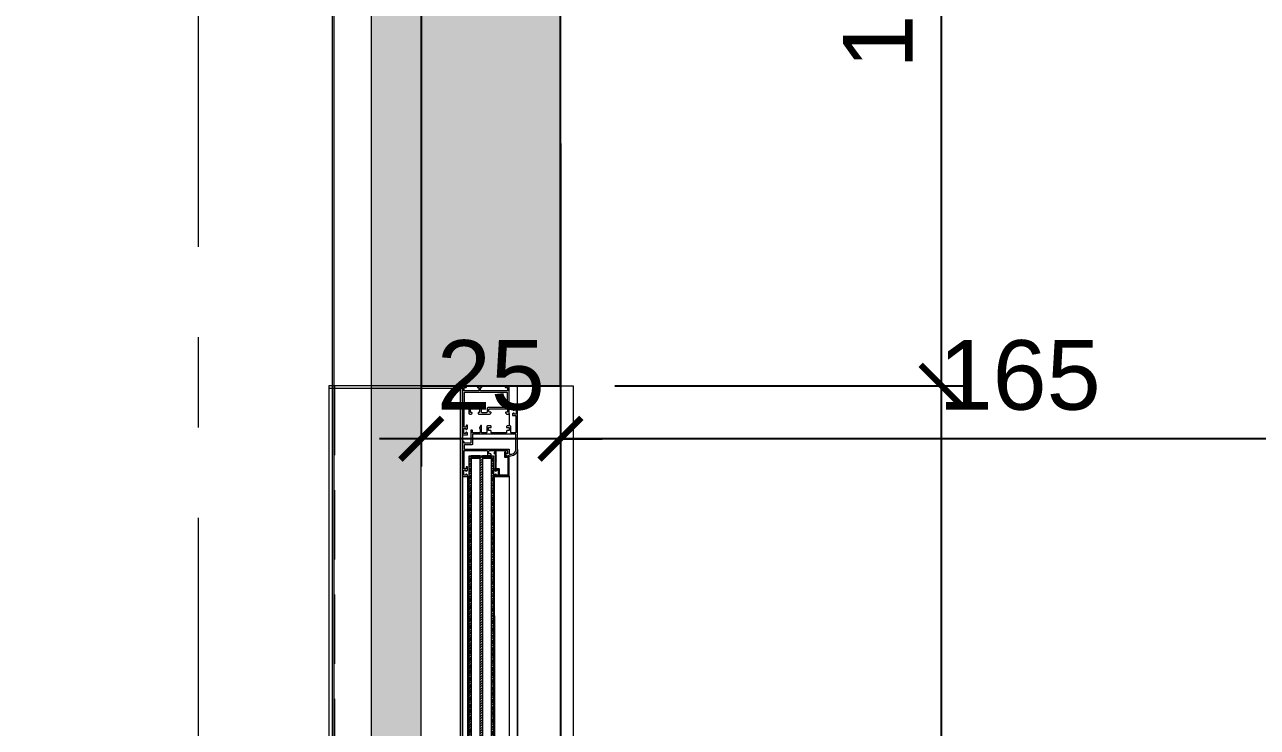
# Model space of a CAD drawing. Header units: centimetres. Extents: x 111832 to 117233, y -55119 to -48329.
# Drawn here: x 113893.1 to 114114.6, y -52628.7 to -52502.5 of the extents above; entities that cross this region are included whole.
import ezdxf

# ---------------------------------------------------------------- set-up
doc = ezdxf.new("R2010")
doc.units = ezdxf.units.CM
doc.header["$LTSCALE"] = 50
doc.header["$MEASUREMENT"] = 0
for name, pattern in [('AXES', [2, 1.25, -0.25, 0.25, -0.25]), ('CACHE', [0.375, 0.25, -0.125]), ('CONTINU', [0])]:
    doc.linetypes.add(name, pattern=pattern)
doc.layers.get('0').update_dxf_attribs({"color": 8})
for name, color, linetype in [('AXES', 10, 'AXES'), ('BETON COUPE', 3, 'CONTINU'), ('BETON TRAME', 252, 'Continuous'), ('COTE 50ème', 1, 'Continuous')]:
    doc.layers.add(name, color=color, linetype=linetype)
for name, color, linetype, lineweight in [('CONSOLE ISOL.', 214, 'Continuous', 15), ('ISOLATION', 252, 'Continuous', 0), ('MACONNERIE COUPE', 7, 'Continuous', 30), ('WD_Corner', 154, 'Continuous', 5), ('WINDOWS', 21, 'Continuous', 5)]:
    doc.layers.add(name, color=color, linetype=linetype, lineweight=lineweight)
doc.styles.add('RS_TXT_50', font='arial.ttf', dxfattribs={"height": 12.5})
doc.dimstyles.new('RS_50CM_LINEAIRE', dxfattribs={"dimscale": 5, "dimtxt": 12.5, "dimasz": 1.5, "dimexe": 1, "dimexo": 2.5, "dimgap": 1, "dimtad": 1, "dimdec": 1, "dimrnd": 0.5, "dimdsep": 46, "dimtxsty": 'RS_TXT_50', "dimblk1": 'ARCHTICK', "dimblk2": 'ARCHTICK', "dimsah": 1, "dimcen": 2.5, "dimdle": 1, "dimclrt": 4, "dimadec": 0, "dimazin": 2, "dimtfac": 1, "dimtdec": 1, "dimtix": 1, "dimtmove": 2, "dimatfit": 3, "dimfxl": 1, "dimtolj": 1, "dimtzin": 0, "dimarcsym": 0})

# ---------------------------------------------------------------- blocks, each defined once
blk = doc.blocks.new('A$C7560ca7f')
at = {"layer": 'AXES', "lineweight": 5, "ltscale": 1.3}
blk.add_line((-30, -4150), (-30, -1058.41), dxfattribs=at)
blk = doc.blocks.new('DRITARE POS 2')
at = {"layer": 'WINDOWS'}
h = blk.add_hatch(dxfattribs=at)
h.set_pattern_fill('ANSI31', color=140, scale=2.5, angle=450)
h.set_pattern_definition([(135, (-46708.9128, -43852.52553), (-0.2209708691, -0.2209708691), [])])
h.paths.add_polyline_path([(-8.71, -100.09), (-8.71, -167.42), (-8.31, -167.42), (-8.31, -100.09)])
h.paths.add_polyline_path([(-6.71, -100.09), (-6.71, -167.42), (-6.31, -167.42), (-6.31, -100.09)])
h.paths.add_polyline_path([(-4.71, -100.09), (-4.71, -167.42), (-4.31, -167.42), (-4.31, -100.09)])
at = {"layer": 'WINDOWS', "transparency": 33554559}
h = blk.add_hatch(dxfattribs=at)
h.set_pattern_fill('ANSI31', color=140, angle=450)
h.set_pattern_definition([(135, (-46708.90849, -43869.52553), (-0.08838834765, -0.08838834765), [])])
h.paths.add_polyline_path([(-6.71, -167.42), (-8.31, -167.42), (-8.31, -167.02), (-6.71, -167.02)])
h.paths.add_polyline_path([(-4.71, -167.42), (-6.31, -167.42), (-6.31, -167.02), (-4.71, -167.02)])
h.paths.add_polyline_path([(-6.71, -100.49), (-8.31, -100.49), (-8.31, -100.09), (-6.71, -100.09)])
h.paths.add_polyline_path([(-4.71, -100.49), (-6.31, -100.49), (-6.31, -100.09), (-4.71, -100.09)])
h = blk.add_hatch(dxfattribs=at)
h.set_pattern_fill('ANSI31', color=256, angle=450)
h.set_pattern_definition([(135, (-46708.71279, -43862.46996), (-0.08838834765, -0.08838834765), [])])
h.paths.add_polyline_path([(-1.72, -167.05, -0.414214), (-1.81, -167.14), (-2.28, -167.14, 0.414214), (-2.37, -167.23), (-2.37, -167.97, 1.835735), (-2.15, -167.82), (-2.15, -167.36), (-1.74, -167.36), (-1.5, -167.42), (-1.5, -163.74, 0.414214), (-1.55, -163.69), (-4.06, -163.69, 0.414214), (-4.12, -163.74), (-4.12, -163.95, 0.250765), (-4.09, -163.99), (-3.92, -164.12, 0.599022), (-3.84, -164.08), (-3.84, -163.95), (-3.46, -163.95), (-3.46, -164.81), (-3.84, -164.81), (-3.84, -164.67, 0.649779), (-3.93, -164.63), (-4.1, -164.76, 0.212283), (-4.12, -164.81), (-4.12, -165.01, 0.414214), (-4.06, -165.07), (-4.02, -165.07), (-4.02, -167.81), (-4.15, -167.81, 0.603122), (-4.23, -167.96), (-3.99, -168.31, 0.737396), (-3.82, -168.26), (-3.82, -165.07), (-3.31, -165.07, 0.414214), (-3.22, -164.97), (-3.22, -163.91), (-1.81, -163.91, -0.414214), (-1.72, -164)])
at = {"layer": 'WINDOWS', "color": 165, "linetype": 'CACHE'}
blk.add_line((-32.9, -180), (-32.9, 0), dxfattribs=at)
at = {"layer": 'WINDOWS'}
for p, q in [((-0.01, -168.52), (0, -98.92)), ((-9.89, -163.72), (-9.89, -103.78)), ((-9, -163.74), (-9, -103.78)), ((-4.11, -103.78), (-4.12, -163.74)), ((-1.5, -163.74), (-1.49, -103.78)), ((-9.9, -171.27), (-9.9, -169.89)), ((-1.5, -175.01), (-1.5, -172.75))]:
    blk.add_line(p, q, dxfattribs=at)
at = {"layer": 'WINDOWS', "color": 165}
for points in [[(-9.9, 0), (-9.9, -180), (-33.9, -180), (-33.9, 0)], [(-10.3, -179.6), (-10.3, -0.4), (-9.9, 0), (-9.9, -180)], [(0, 0), (0, -180), (10, -180), (10, 0)], [(-9.9, -180), (-33.9, -180), (-33.9, -179.6), (-10.3, -179.6)]]:
    blk.add_lwpolyline(points, close=True, dxfattribs=at)
at = {"layer": 'WINDOWS'}
for points in [[(-9.9, -180), (-9.9, 0), (0, 0), (0, -180)], [(-1.78, -178.73), (-1.83, -178.79), (-9.56, -178.79), (-9.62, -178.73), (-9.62, -176.19), (-9.56, -176.14), (-6.63, -176.14), (-6.54, -176.04), (-6.54, -175.3), (-6.44, -175.2), (-5.51, -175.2), (-5.42, -175.3), (-5.42, -176.04), (-5.32, -176.14), (-1.83, -176.14), (-1.78, -176.19)]]:
    blk.add_lwpolyline(points, close=True, dxfattribs=at)
at = {"layer": 'WINDOWS', "color": 140}
for points in [[(-8.71, -100.09), (-8.71, -167.42), (-8.31, -167.42), (-8.31, -100.09)], [(-6.71, -100.09), (-6.71, -167.42), (-6.31, -167.42), (-6.31, -100.09)], [(-4.71, -100.09), (-4.71, -167.42), (-4.31, -167.42), (-4.31, -100.09)], [(-6.71, -167.42), (-8.31, -167.42), (-8.31, -167.02), (-6.71, -167.02)], [(-4.71, -167.42), (-6.31, -167.42), (-6.31, -167.02), (-4.71, -167.02)]]:
    blk.add_lwpolyline(points, close=True, dxfattribs=at)
at = {"layer": 'WINDOWS'}
for points in [[(0, -175.99, -0.414214), (-0.06, -176.04), (-0.84, -176.04, -0.414214), (-0.9, -175.99), (-0.9, -175.78, -0.250765), (-0.88, -175.73), (-0.71, -175.6, -0.599022), (-0.62, -175.65), (-0.62, -175.74, 0.414214), (-0.56, -175.8), (-0.3, -175.8, 0.414214), (-0.25, -175.74), (-0.25, -174.96, 0.414214), (-0.3, -174.9), (-0.56, -174.9, 0.414214), (-0.62, -174.96), (-0.62, -175.05, -0.599022), (-0.71, -175.1), (-0.88, -174.97, -0.250765), (-0.9, -174.92), (-0.9, -174.72, -0.414214), (-0.84, -174.66), (-0.34, -174.66, 0.414214), (-0.28, -174.61), (-0.28, -171.66, 0.414214), (-0.38, -171.56), (-1.12, -171.56, 0.414214), (-1.22, -171.66), (-1.22, -172.68, -0.414214), (-1.31, -172.78), (-1.87, -172.78, -0.414214), (-1.96, -172.68), (-1.96, -172.55, -0.414214), (-1.91, -172.5), (-1.55, -172.5, 0.414214), (-1.5, -172.44), (-1.5, -171.99, 0.414214), (-1.55, -171.94), (-1.91, -171.94, -0.414214), (-1.96, -171.88), (-1.96, -171.62, 0.414214), (-2.02, -171.56), (-4.71, -171.56, 0.414214), (-4.76, -171.62), (-4.76, -171.88, -0.414214), (-4.82, -171.94), (-5.17, -171.94, 0.414214), (-5.23, -171.99), (-5.23, -172.44, 0.414214), (-5.17, -172.5), (-4.82, -172.5, -0.414214), (-4.76, -172.55), (-4.76, -172.68, -0.414214), (-4.86, -172.78), (-5.42, -172.78, -0.414214), (-5.51, -172.68), (-5.51, -171.66, 0.414214), (-5.6, -171.56), (-6.39, -171.56, 0.414214), (-6.48, -171.66), (-6.48, -172.78, -0.809546), (-6.66, -172.81), (-6.85, -172.39, -0.543142), (-6.8, -172.31, 0.414214), (-6.74, -172.25), (-6.74, -171.66, 0.414214), (-6.84, -171.56), (-8.07, -171.56, 0.414214), (-8.12, -171.62), (-8.12, -171.97, -0.414214), (-8.18, -172.03), (-8.35, -172.03, -0.414214), (-8.4, -171.97), (-8.4, -169.75, 0.414214), (-8.5, -169.66), (-9.56, -169.66, 0.414214), (-9.62, -169.71), (-9.62, -169.92, -0.414214), (-9.67, -169.98), (-9.84, -169.98, -0.414214), (-9.9, -169.92), (-9.9, -163.74, -0.414214), (-9.84, -163.69), (-9.06, -163.69, -0.414214), (-9, -163.74), (-9, -163.95, -0.250765), (-9.03, -163.99), (-9.19, -164.12, -0.599022), (-9.28, -164.08), (-9.28, -163.98, 0.414214), (-9.34, -163.93), (-9.6, -163.93, 0.414214), (-9.65, -163.98), (-9.65, -164.77, 0.414214), (-9.6, -164.82), (-9.34, -164.82, 0.414214), (-9.28, -164.77), (-9.28, -164.67, -0.599022), (-9.19, -164.63), (-9.03, -164.76, -0.250765), (-9, -164.81), (-9, -165.38, -0.414214), (-9.06, -165.44), (-9.15, -165.44, -0.414214), (-9.21, -165.38), (-9.21, -165.12, 0.414214), (-9.26, -165.07), (-9.56, -165.07, 0.414214), (-9.62, -165.12), (-9.62, -168.3, 0.414214), (-9.56, -168.35), (-5.47, -168.35, 0.414214), (-5.42, -168.3), (-5.42, -167.47, -0.414214), (-5.36, -167.42), (-4.97, -167.42, -0.198912), (-4.93, -167.44), (-4.78, -167.59, -0.198912), (-4.76, -167.63), (-4.76, -167.7, -0.414214), (-4.82, -167.75), (-5.04, -167.75, 0.414214), (-5.14, -167.85), (-5.14, -168.26, 0.414214), (-5.04, -168.35), (-1.87, -168.35, 0.414214), (-1.78, -168.26), (-1.78, -167.85, 0.414214), (-1.87, -167.75), (-2.09, -167.75, -0.414214), (-2.15, -167.7), (-2.15, -167.63, -0.198912), (-2.13, -167.59), (-1.98, -167.44, -0.198912), (-1.94, -167.42), (-1.22, -167.42, -0.414214), (0, -168.63)], [(-1.74, -167.36), (-2.09, -167.36, 0.414214), (-2.15, -167.42), (-2.15, -167.79, 0.247394), (-2.13, -167.84, -1.657435), (-2.37, -167.97), (-2.37, -167.23, -0.414214), (-2.28, -167.14), (-1.81, -167.14, 0.414214), (-1.72, -167.05), (-1.72, -164, 0.414214), (-1.81, -163.91), (-3.16, -163.91, 0.414214), (-3.22, -163.97), (-3.22, -164.97, -0.414214), (-3.31, -165.07), (-3.76, -165.07, 0.414214), (-3.82, -165.12), (-3.82, -168.26, -0.737396), (-3.99, -168.31), (-4.23, -167.96, -0.603122), (-4.15, -167.81), (-4.08, -167.81, 0.414214), (-4.02, -167.75), (-4.02, -165.07), (-4.06, -165.07, -0.414214), (-4.12, -165.01), (-4.12, -164.81, -0.250765), (-4.09, -164.76), (-3.92, -164.63, -0.599022), (-3.84, -164.67), (-3.84, -164.75, 0.414214), (-3.78, -164.81), (-3.52, -164.81, 0.414214), (-3.46, -164.75), (-3.46, -164, 0.414214), (-3.52, -163.95), (-3.78, -163.95, 0.414214), (-3.84, -164), (-3.84, -164.08, -0.599022), (-3.92, -164.12), (-4.09, -163.99, -0.250765), (-4.12, -163.95), (-4.12, -163.74, -0.414214), (-4.06, -163.69), (-1.55, -163.69, -0.414214), (-1.5, -163.74), (-1.5, -167.36), (-1.5, -167.42), (-1.74, -167.42)], [(-1.5, -167.79, -0.414214), (-1.4, -167.7), (-1.18, -167.7), (-1.18, -167.7, -0.414214), (-0.28, -168.63), (-0.28, -171.23, -0.414214), (-0.34, -171.28), (-8.07, -171.28, -0.414214), (-8.12, -171.23), (-8.12, -169.47, 0.414214), (-8.22, -169.38), (-9.52, -169.38, -0.414214), (-9.62, -169.29), (-9.62, -168.73, -0.414214), (-9.52, -168.63), (-1.59, -168.63, 0.414214), (-1.5, -168.54)], [(-7.08, -175), (-7.02, -174.94, -0.198912), (-6.98, -174.92), (-4.97, -174.92, -0.198912), (-4.93, -174.94), (-4.78, -175.09, -0.198912), (-4.76, -175.13), (-4.76, -175.2, -0.414214), (-4.82, -175.26), (-5.01, -175.26, 0.340481), (-5.14, -175.35), (-5.14, -175.76, 0.414214), (-5.04, -175.86), (-1.87, -175.86, 0.414214), (-1.78, -175.76), (-1.78, -175.35, 0.414214), (-1.87, -175.26), (-2.09, -175.26, -0.414214), (-2.15, -175.2), (-2.15, -175.13, -0.198912), (-2.13, -175.09), (-1.98, -174.94, -0.198912), (-1.94, -174.92), (-1.55, -174.92, -0.414214), (-1.5, -174.98), (-1.5, -179.94, -0.414214), (-1.55, -180), (-2.13, -180, -0.322823), (-2.19, -179.96), (-2.24, -179.79, -0.511918), (-2.19, -179.72), (-1.87, -179.72, 0.414214), (-1.78, -179.63), (-1.78, -179.16, 0.414214), (-1.87, -179.07), (-6.57, -179.07, 0.414214), (-6.67, -179.16), (-6.67, -179.63, 0.414214), (-6.57, -179.72), (-6.44, -179.72, -0.511918), (-6.39, -179.79), (-6.45, -179.96, -0.322823), (-6.5, -180), (-7.12, -180, -0.322823), (-7.17, -179.96), (-7.23, -179.79, -0.511918), (-7.17, -179.72), (-7.04, -179.72, 0.414214), (-6.95, -179.63), (-6.95, -179.16, 0.414214), (-7.04, -179.07), (-9.52, -179.07, 0.414214), (-9.62, -179.16), (-9.62, -179.63, 0.414214), (-9.52, -179.72), (-9.21, -179.72, -0.511918), (-9.15, -179.79), (-9.21, -179.96, -0.322823), (-9.26, -180), (-9.84, -180, -0.414214), (-9.9, -179.94), (-9.9, -171.25, -0.414214), (-9.84, -171.19), (-9.06, -171.19, -0.414214), (-9, -171.25), (-9, -171.49, -0.250765), (-9.03, -171.53), (-9.19, -171.65, -0.599022), (-9.28, -171.6), (-9.28, -171.49, 0.414214), (-9.34, -171.43), (-9.6, -171.43, 0.414214), (-9.65, -171.49), (-9.65, -172.27, 0.414214), (-9.6, -172.33), (-9.34, -172.33, 0.414214), (-9.28, -172.27), (-9.28, -172.2, -0.599022), (-9.19, -172.15), (-9.03, -172.26, -0.250765), (-9, -172.31), (-9, -172.84, -1), (-9.21, -172.84), (-9.21, -172.63, 0.414214), (-9.26, -172.57), (-9.56, -172.57, 0.414214), (-9.62, -172.63), (-9.62, -175.8, 0.414214), (-9.56, -175.86), (-8.83, -175.86, 0.414214), (-8.74, -175.76), (-8.74, -175.11, -0.414214), (-8.55, -174.92), (-8.3, -174.92, -0.198912), (-8.26, -174.94), (-8.2, -175, -0.198912), (-8.18, -175.04), (-8.18, -175.15, -0.414214), (-8.24, -175.2), (-8.4, -175.2, 0.414214), (-8.46, -175.26), (-8.46, -175.76, 0.414214), (-8.37, -175.86), (-6.91, -175.86, 0.414214), (-6.82, -175.76), (-6.82, -175.26, 0.414214), (-6.87, -175.2), (-7.04, -175.2, -0.414214), (-7.1, -175.15), (-7.1, -175.04, -0.198912)]]:
    blk.add_lwpolyline(points, format="xyb", close=True, dxfattribs=at)
blk = doc.blocks.new('_ArchTick')
at = {"color": 0, "linetype": 'ByBlock', "const_width": 0.15}
blk.add_lwpolyline([(-0.5, -0.5), (0.5, 0.5)], dxfattribs=at)
blk = doc.blocks.new('*D992')
at = {"layer": 'COTE 50ème', "color": 0, "lineweight": -2, "ltscale": 0.5, "transparency": 16777216}
for p, q in [((114057.85, -52752.36), (114057.85, -52562.36)), ((113999.17, -52567.36), (114062.85, -52567.36)), ((113996.99, -52747.36), (114062.85, -52747.36))]:
    blk.add_line(p, q, dxfattribs=at)
at = {"layer": 'Defpoints', "color": 0, "ltscale": 0.5, "transparency": 16777216}
for p in [(113986.67, -52567.36), (114057.85, -52567.36), (113984.49, -52747.36)]:
    blk.add_point(p, dxfattribs=at)
at = {"layer": 'COTE 50ème', "color": 0, "lineweight": -2, "ltscale": 0.5, "transparency": 16777216, "xscale": 7.5, "yscale": 7.5, "zscale": 7.5}
for p, rotation in [((114057.85, -52567.36), 90), ((114057.85, -52747.36), 270)]:
    blk.add_blockref('_ArchTick', p, dxfattribs=dict(at, rotation=rotation))
at = {"layer": 'COTE 50ème', "color": 4, "ltscale": 0.5, "transparency": 16777216, "insert": (114046.47, -52657.36), "char_height": 12.5, "attachment_point": 5, "rotation": 90, "style": 'RS_TXT_50'}
blk.add_mtext('\\A1;180', dxfattribs=at)
blk = doc.blocks.new('*D993')
at = {"layer": 'COTE 50ème', "color": 0, "lineweight": -2, "ltscale": 0.5, "transparency": 16777216}
for p, q in [((114057.85, -52572.36), (114057.85, -52419.25)), ((113999.16, -52424.25), (114062.85, -52424.25)), ((113999.17, -52567.36), (114062.85, -52567.36))]:
    blk.add_line(p, q, dxfattribs=at)
at = {"layer": 'Defpoints', "color": 0, "ltscale": 0.5, "transparency": 16777216}
for p in [(113986.66, -52424.25), (114057.85, -52424.25), (113986.67, -52567.36)]:
    blk.add_point(p, dxfattribs=at)
at = {"layer": 'COTE 50ème', "color": 0, "lineweight": -2, "ltscale": 0.5, "transparency": 16777216, "xscale": 7.5, "yscale": 7.5, "zscale": 7.5}
for p, rotation in [((114057.85, -52424.25), 90), ((114057.85, -52567.36), 270)]:
    blk.add_blockref('_ArchTick', p, dxfattribs=dict(at, rotation=rotation))
at = {"layer": 'COTE 50ème', "color": 4, "ltscale": 0.5, "transparency": 16777216, "insert": (114046.47, -52495.81), "char_height": 12.5, "attachment_point": 5, "rotation": 90, "style": 'RS_TXT_50'}
blk.add_mtext('\\A1;143', dxfattribs=at)
blk = doc.blocks.new('*D1177')
at = {"layer": 'COTE 50ème', "color": 0, "lineweight": -2, "ltscale": 0.5, "transparency": 16777216}
for p, q in [((113989.37, -52568.49), (113989.37, -52690.94)), ((113984.37, -52685.94), (114699.37, -52685.94)), ((114694.37, -52690.31), (114694.37, -52690.94))]:
    blk.add_line(p, q, dxfattribs=at)
at = {"layer": 'Defpoints', "color": 0, "ltscale": 0.5, "transparency": 16777216}
for p in [(113989.37, -52555.99), (114694.37, -52677.81), (114694.37, -52685.94)]:
    blk.add_point(p, dxfattribs=at)
at = {"layer": 'COTE 50ème', "color": 0, "lineweight": -2, "ltscale": 0.5, "transparency": 16777216, "xscale": 7.5, "yscale": 7.5, "zscale": 7.5, "rotation": 180}
blk.add_blockref('_ArchTick', (113989.37, -52685.94), dxfattribs=at)
at = {"layer": 'COTE 50ème', "color": 0, "lineweight": -2, "ltscale": 0.5, "transparency": 16777216, "xscale": 7.5, "yscale": 7.5, "zscale": 7.5}
blk.add_blockref('_ArchTick', (114694.37, -52685.94), dxfattribs=at)
at = {"layer": 'COTE 50ème', "color": 4, "ltscale": 0.5, "transparency": 16777216, "insert": (114341.87, -52674.55), "char_height": 12.5, "attachment_point": 5, "style": 'RS_TXT_50'}
blk.add_mtext('\\A1;705', dxfattribs=at)
blk = doc.blocks.new('*D1306')
at = {"layer": 'COTE 50ème', "color": 0, "lineweight": -2, "ltscale": 0.5, "transparency": 16777216}
for p, q in [((114154.37, -52519.86), (114154.37, -52581.88)), ((113989.37, -52523.83), (113989.37, -52581.88)), ((114159.37, -52576.88), (113984.37, -52576.88))]:
    blk.add_line(p, q, dxfattribs=at)
at = {"layer": 'Defpoints', "color": 0, "ltscale": 0.5, "transparency": 16777216}
for p in [(114154.37, -52507.36), (113989.37, -52511.33), (113989.37, -52576.88)]:
    blk.add_point(p, dxfattribs=at)
at = {"layer": 'COTE 50ème', "color": 0, "lineweight": -2, "ltscale": 0.5, "transparency": 16777216, "xscale": 7.5, "yscale": 7.5, "zscale": 7.5, "rotation": 180}
blk.add_blockref('_ArchTick', (113989.37, -52576.88), dxfattribs=at)
at = {"layer": 'COTE 50ème', "color": 0, "lineweight": -2, "ltscale": 0.5, "transparency": 16777216, "xscale": 7.5, "yscale": 7.5, "zscale": 7.5}
blk.add_blockref('_ArchTick', (114154.37, -52576.88), dxfattribs=at)
at = {"layer": 'COTE 50ème', "color": 4, "ltscale": 0.5, "transparency": 16777216, "insert": (114071.87, -52565.5), "char_height": 12.5, "attachment_point": 5, "style": 'RS_TXT_50'}
blk.add_mtext('\\A1;165', dxfattribs=at)
blk = doc.blocks.new('*D1307')
at = {"layer": 'COTE 50ème', "color": 0, "lineweight": -2, "ltscale": 0.5, "transparency": 16777216}
for p, q in [((113964.37, -52523.83), (113964.37, -52581.88)), ((113989.37, -52523.83), (113989.37, -52581.88)), ((113964.37, -52576.88), (113956.87, -52576.88)), ((113989.37, -52576.88), (113964.37, -52576.88)), ((113989.37, -52576.88), (113996.87, -52576.88))]:
    blk.add_line(p, q, dxfattribs=at)
at = {"layer": 'Defpoints', "color": 0, "ltscale": 0.5, "transparency": 16777216}
for p in [(113964.37, -52511.33), (113989.37, -52511.33), (113964.37, -52576.88)]:
    blk.add_point(p, dxfattribs=at)
at = {"layer": 'COTE 50ème', "color": 0, "lineweight": -2, "ltscale": 0.5, "transparency": 16777216, "xscale": 7.5, "yscale": 7.5, "zscale": 7.5}
blk.add_blockref('_ArchTick', (113964.37, -52576.88), dxfattribs=at)
at = {"layer": 'COTE 50ème', "color": 0, "lineweight": -2, "ltscale": 0.5, "transparency": 16777216, "xscale": 7.5, "yscale": 7.5, "zscale": 7.5, "rotation": 180}
blk.add_blockref('_ArchTick', (113989.37, -52576.88), dxfattribs=at)
at = {"layer": 'COTE 50ème', "color": 4, "ltscale": 0.5, "transparency": 16777216, "insert": (113976.87, -52565.5), "char_height": 12.5, "attachment_point": 5, "style": 'RS_TXT_50'}
blk.add_mtext('\\A1;25', dxfattribs=at)

msp = doc.modelspace()

# ---------------------------------------------------------------- hatches: boundary and pattern name
at = {"layer": 'BETON TRAME', "transparency": 33554559}
h = msp.add_hatch(color=256, dxfattribs=at)
h.dxf.hatch_style = 1
h.paths.add_polyline_path([(115189.37, -52797.36), (115224.37, -52797.36), (115224.37, -53272.36), (114694.37, -53272.36), (114694.37, -52797.36), (114729.37, -52797.36), (114729.37, -53232.36), (114939.37, -53232.36), (114939.37, -52902.36), (114979.37, -52902.36), (114979.37, -53232.36), (115189.37, -53232.36)])
h.paths.add_polyline_path([(114824.37, -52057.36), (114799.37, -52057.36), (114799.37, -52562.36), (114824.37, -52562.36)])
h.paths.add_polyline_path([(115119.37, -52057.36), (115094.37, -52057.36), (115094.37, -52562.36), (115119.37, -52562.36)])
h.paths.add_polyline_path([(114689.37, -52082.36), (114799.37, -52082.36), (114799.37, -52057.36), (114689.37, -52057.36)])
h.paths.add_polyline_path([(114229.37, -52082.36), (114329.37, -52082.36), (114329.37, -52057.36), (114229.37, -52057.36)])
h.paths.add_polyline_path([(113989.37, -52147.36), (113964.37, -52147.36), (113964.37, -52057.36), (113989.37, -52057.36)])
h.paths.add_polyline_path([(113964.37, -52567.36), (113989.37, -52567.36), (113989.37, -52424.25), (113964.37, -52424.25)])
h.paths.add_polyline_path([(113964.37, -52887.36), (113989.37, -52887.36), (113989.37, -52747.36), (113964.37, -52747.36)])
h.paths.add_polyline_path([(113964.37, -53134.36), (114044.37, -53134.36), (114044.37, -53109.36), (113989.37, -53109.36), (113989.37, -53082.36), (113964.37, -53082.36)])
h.paths.add_polyline_path([(114329.37, -53134.36), (114399.37, -53134.36), (114399.37, -53109.36), (114329.37, -53109.36)])
h.paths.add_polyline_path([(114484.37, -53134.36), (114499.37, -53134.36), (114499.37, -53109.36), (114484.37, -53109.36)])
h.paths.add_polyline_path([(115434.48, -53134.36), (115419.37, -53134.36), (115419.37, -53109.36), (115434.48, -53109.36)])
h.paths.add_polyline_path([(115589.37, -53134.36), (115519.37, -53134.36), (115519.37, -53109.36), (115589.37, -53109.36)])
h.paths.add_polyline_path([(115954.37, -53134.36), (115874.37, -53134.36), (115874.37, -53109.36), (115929.37, -53109.36), (115929.37, -53062.36), (115954.37, -53062.36)])
h.paths.add_polyline_path([(115954.37, -52887.36), (115929.37, -52887.36), (115929.37, -52747.36), (115954.37, -52747.36)])
h.paths.add_polyline_path([(115929.37, -52147.36), (115954.37, -52147.36), (115954.37, -52057.36), (115929.37, -52057.36)])
h.paths.add_polyline_path([(115689.37, -52082.36), (115689.37, -52057.36), (115589.37, -52057.36), (115589.37, -52082.36)])
h.paths.add_polyline_path([(115119.37, -52082.36), (115229.37, -52082.36), (115229.37, -52057.36), (115119.37, -52057.36)])
h.paths.add_polyline_path([(115954.37, -52567.36), (115929.37, -52567.36), (115929.37, -52424.25), (115954.37, -52424.25)])
h.paths.add_polyline_path([(115764.37, -52507.36), (115704.37, -52507.36), (115704.37, -52482.36), (115764.37, -52482.36)])
h.paths.add_polyline_path([(115579.37, -52507.36), (115519.37, -52507.36), (115519.37, -52482.36), (115579.37, -52482.36)])
h.paths.add_polyline_path([(114339.37, -52507.36), (114399.37, -52507.36), (114399.37, -52482.36), (114339.37, -52482.36)])
h.paths.add_polyline_path([(114154.37, -52507.36), (114214.37, -52507.36), (114214.37, -52482.36), (114154.37, -52482.36)])
at = {"layer": 'ISOLATION', "transparency": 33554687}
h = msp.add_hatch(dxfattribs=at)
h.set_pattern_fill('INSUL', color=256, scale=10, angle=45)
h.set_pattern_definition([(45, (1225.213, 1325.2256), (-2.65165043, 2.65165043), []), (45, (1224.329, 1326.1095), (-2.65165043, 2.65165043), [1.25, -1.25]), (45, (1223.445, 1326.9934), (-2.65165043, 2.65165043), [1.25, -1.25])])
h.paths.add_polyline_path([(114856.37, -53272.36), (114694.37, -53272.36), (114694.37, -53147.36), (114399.37, -53147.36), (114399.37, -53134.36), (113964.37, -53134.36), (113964.37, -52082.36), (113884.37, -52082.36), (113884.37, -52122.36), (113859.37, -52122.36), (113859.37, -52057.36), (115094.37, -52057.36), (115094.37, -52048.36), (113850.37, -52048.36), (113850.37, -52131.36), (113893.37, -52131.36), (113893.37, -52091.36), (113955.37, -52091.36), (113955.37, -53143.36), (114390.37, -53143.36), (114390.37, -53156.36), (114685.37, -53156.36), (114685.37, -53281.36), (114856.37, -53281.36)])

# ---------------------------------------------------------------- linework, layer by layer
at = {"layer": 'BETON COUPE'}
msp.add_lwpolyline([(113964.37, -52567.36), (113989.37, -52567.36), (113989.37, -52424.25), (113964.37, -52424.25)], close=True, dxfattribs=at)
at = {"layer": 'CONSOLE ISOL.', "lineweight": 5, "ltscale": 0.5}
msp.add_lwpolyline([(115954.37, -53134.36), (115224.37, -53134.36), (115224.37, -53272.36), (114694.37, -53272.36), (114694.37, -53134.36), (113964.37, -53134.36), (113964.37, -52057.36), (115954.37, -52057.36)], close=True, dxfattribs=at)
at = {"layer": 'ISOLATION', "ltscale": 0.5}
msp.add_lwpolyline([(114856.37, -53272.36), (114694.37, -53272.36), (114694.37, -53147.36), (114399.37, -53147.36), (114399.37, -53134.36), (113964.37, -53134.36), (113964.37, -52082.36), (113884.37, -52082.36), (113884.37, -52122.36), (113859.37, -52122.36), (113859.37, -52057.36), (115094.37, -52057.36), (115094.37, -52048.36), (113850.37, -52048.36), (113850.37, -52131.36), (113893.37, -52131.36), (113893.37, -52091.36), (113955.37, -52091.36), (113955.37, -53143.36), (114390.37, -53143.36), (114390.37, -53156.36), (114685.37, -53156.36), (114685.37, -53281.36), (114856.37, -53281.36)], close=True, dxfattribs=at)
at = {"layer": 'WD_Corner', "lineweight": 5, "ltscale": 0.5}
for points in [[(113859.37, -52041.36), (113843.37, -52041.36), (113843.37, -52138.36), (113900.37, -52138.36), (113900.37, -52098.36), (113948.37, -52098.36), (113948.37, -53150.36), (114383.37, -53150.36), (114383.37, -53163.36), (114678.37, -53163.36), (114678.37, -53288.36), (114856.37, -53288.36)], [(113859.37, -52041.66), (113843.67, -52041.66), (113843.67, -52138.06), (113900.07, -52138.06), (113900.07, -52098.06), (113948.67, -52098.06), (113948.67, -53150.06), (114383.67, -53150.06), (114383.67, -53163.06), (114678.67, -53163.06), (114678.67, -53288.06), (114856.37, -53288.06)]]:
    msp.add_lwpolyline(points, dxfattribs=at)

# ---------------------------------------------------------------- block references
at = {"lineweight": 5, "xscale": -1, "rotation": 180}
msp.add_blockref('DRITARE POS 2', (113981.67, -52747.36), dxfattribs=at)
at = {"layer": 'MACONNERIE COUPE', "lineweight": 5, "ltscale": 0.5}
msp.add_blockref('A$C7560ca7f', (113954.37, -50862.36), dxfattribs=at)

# ---------------------------------------------------------------- dimensions: what is measured, and where the dimension line sits
at = {"layer": 'COTE 50ème', "ltscale": 0.5}
for base, p1, p2, picture, middle in [((114057.85, -52424.25), (113986.67, -52567.36), (113986.66, -52424.25), '*D993', (114046.47, -52495.81)), ((114057.85, -52567.36), (113984.49, -52747.36), (113986.67, -52567.36), '*D992', (114046.47, -52657.36))]:
    dim = msp.add_linear_dim(base=base, p1=p1, p2=p2, angle=90, dimstyle='RS_50CM_LINEAIRE', dxfattribs=at)
    dim.commit()
    dim.dimension.update_dxf_attribs({"geometry": picture, "text_midpoint": middle})
for base, p1, p2, picture, middle in [((113989.37, -52576.88), (114154.37, -52507.36), (113989.37, -52511.33), '*D1306', (114071.87, -52565.5)), ((113964.37, -52576.88), (113989.37, -52511.33), (113964.37, -52511.33), '*D1307', (113976.87, -52565.5)), ((114694.37, -52685.94), (113989.37, -52555.99), (114694.37, -52677.81), '*D1177', (114341.87, -52674.55))]:
    dim = msp.add_linear_dim(base=base, p1=p1, p2=p2, dimstyle='RS_50CM_LINEAIRE', dxfattribs=at)
    dim.commit()
    dim.dimension.update_dxf_attribs({"geometry": picture, "text_midpoint": middle})

doc.saveas('drawing.dxf')
